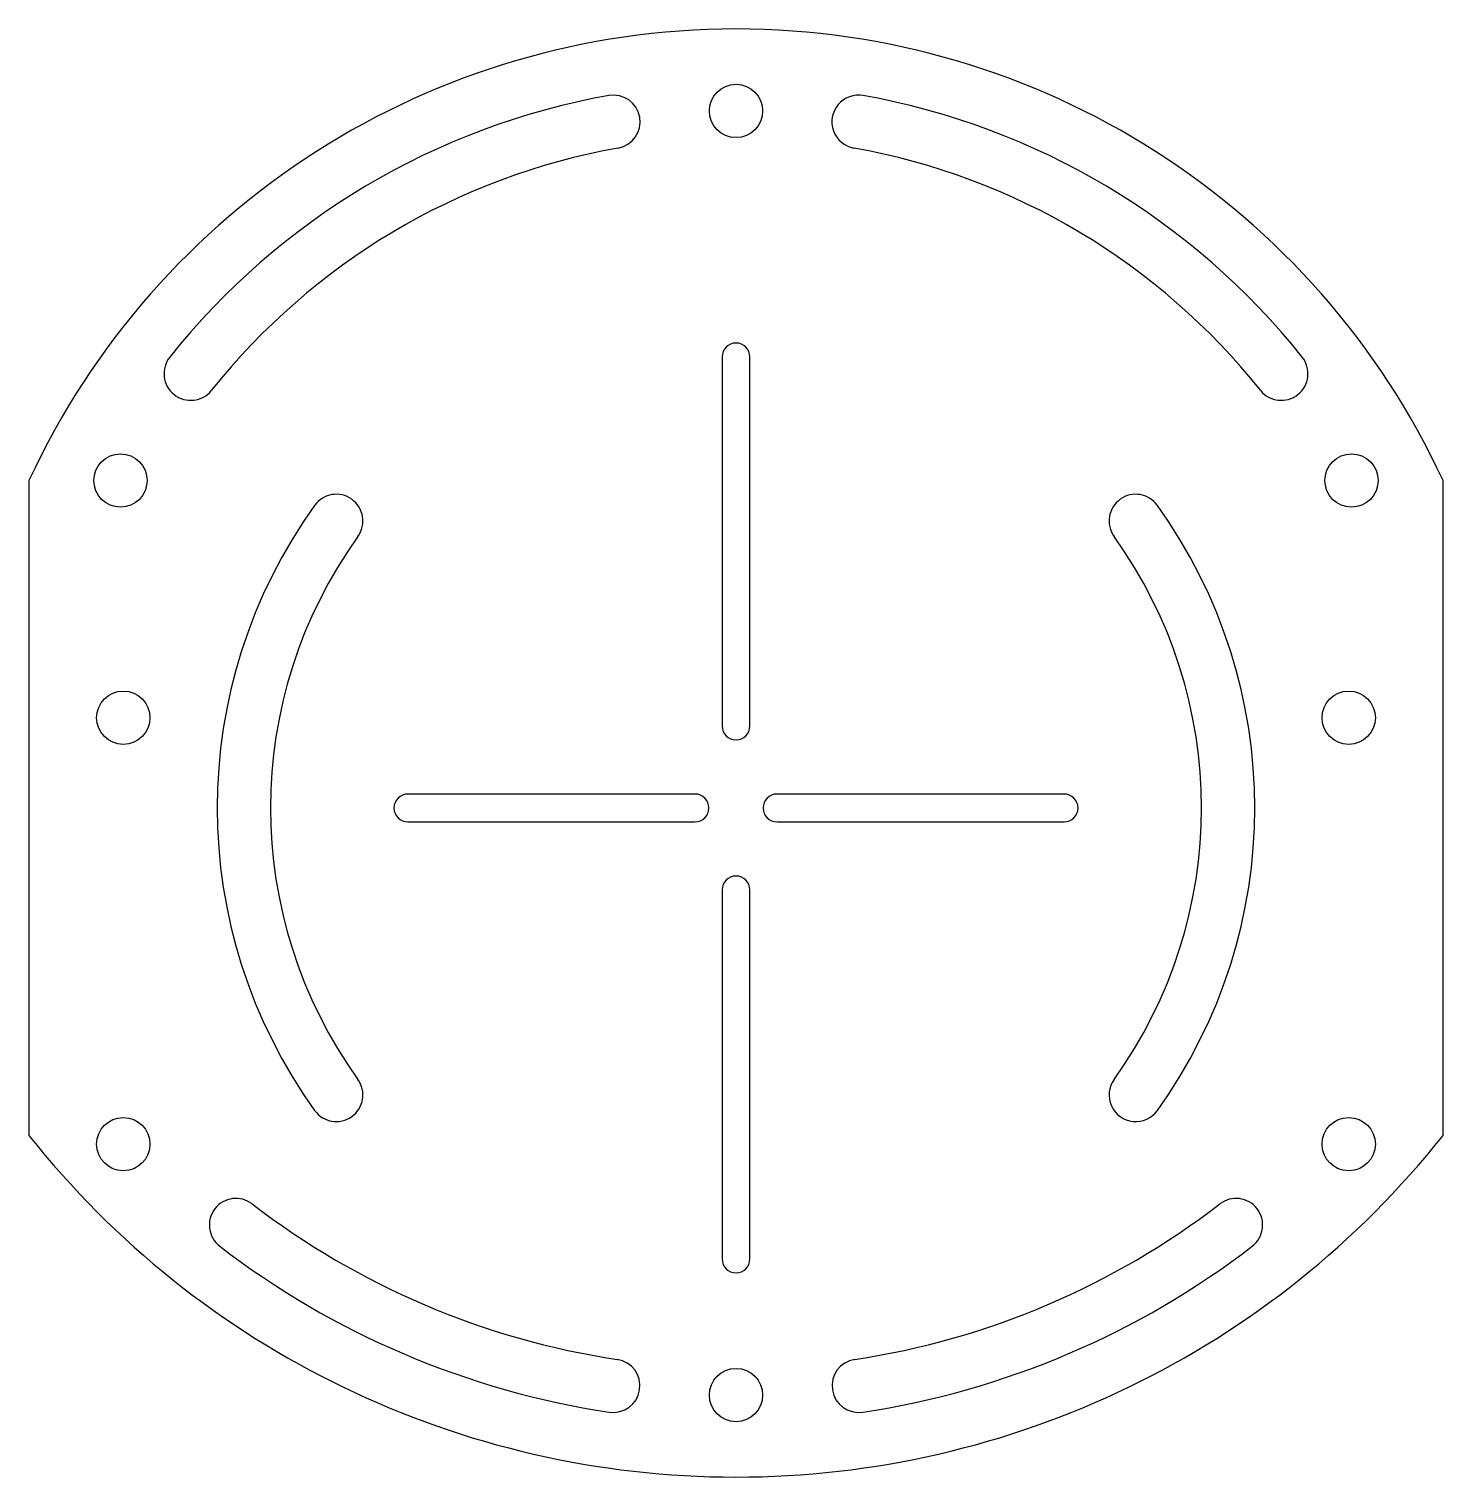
# Model space of a CAD drawing. Header units: millimetres. Extents: x -86 to 86, y -82 to 95.
import ezdxf

# ---------------------------------------------------------------- set-up
doc = ezdxf.new("R2010")
doc.units = ezdxf.units.MM

msp = doc.modelspace()

# ---------------------------------------------------------------- linework, layer by layer
at = {"color": 7, "linetype": 'Continuous', "lineweight": 25}
for p, q in [((-1.7, 55), (-1.7, 10)), ((1.7, 10), (1.7, 55)), ((-86.2, 39.93), (-86.2, -39.93)), ((86.2, -39.93), (86.2, 39.93)), ((-5, 1.7), (-40, 1.7)), ((40, 1.7), (5, 1.7)), ((-40, -1.7), (-5, -1.7)), ((5, -1.7), (40, -1.7)), ((-1.7, -10), (-1.7, -55)), ((1.7, -55), (1.7, -10))]:
    msp.add_line(p, q, dxfattribs=at)
for centre in [(0, 85), (-75.04, 39.93), (75.04, 39.93), (-74.7, 11), (74.7, 11), (-74.7, -41), (74.7, -41), (0, -71.6)]:
    msp.add_circle(centre, 3.25, dxfattribs=at)
for centre, radius, start, end in [((0, 0), 95, 24.8558, 155.1442), ((0, 0), 88.25, 100.1242, 141.4588), ((-14.94, 83.68), 3.25, 280.1242, 100.1242), ((14.94, 83.68), 3.25, 79.8758, 259.8758), ((0, 0), 88.25, 38.5412, 79.8758), ((0, 0), 81.75, 100.1242, 141.4588), ((0, 0), 81.75, 38.5412, 79.8758), ((0, 55), 1.7, 0, 180), ((-66.48, 52.96), 3.25, 141.4588, 321.4588), ((66.48, 52.96), 3.25, 218.5412, 38.5412), ((-48.73, 35), 3.25, 324.3147, 144.3147), ((48.73, 35), 3.25, 35.6853, 215.6853), ((0, 0), 63.25, 144.3147, 215.6853), ((0, 0), 63.25, 324.3147, 35.6853), ((0, 0), 56.75, 144.3147, 215.6853), ((0, 0), 56.75, 324.3147, 35.6853), ((0, 10), 1.7, 180, 0), ((-40, 0), 1.7, 90, 270), ((-5, 0), 1.7, 270, 90), ((5, 0), 1.7, 90, 270), ((40, 0), 1.7, 270, 90), ((0, -10), 1.7, 0, 180), ((-48.73, -35), 3.25, 215.6853, 35.6853), ((48.73, -35), 3.25, 144.3147, 324.3147), ((0, 28.4), 110, 218.4053, 321.5947), ((-60.96, -50.87), 3.25, 52.4425, 232.4425), ((60.96, -50.87), 3.25, 307.5575, 127.5575), ((0, 28.4), 96.75, 232.4425, 261.3976), ((0, 28.4), 96.75, 278.6024, 307.5575), ((0, 28.4), 103.25, 232.4425, 261.3976), ((0, 28.4), 103.25, 278.6024, 307.5575), ((0, -55), 1.7, 180, 0), ((-14.96, -70.47), 3.25, 261.3976, 81.3976), ((14.96, -70.47), 3.25, 98.6024, 278.6024)]:
    msp.add_arc(centre, radius, start, end, dxfattribs=at)

doc.saveas('drawing.dxf')
